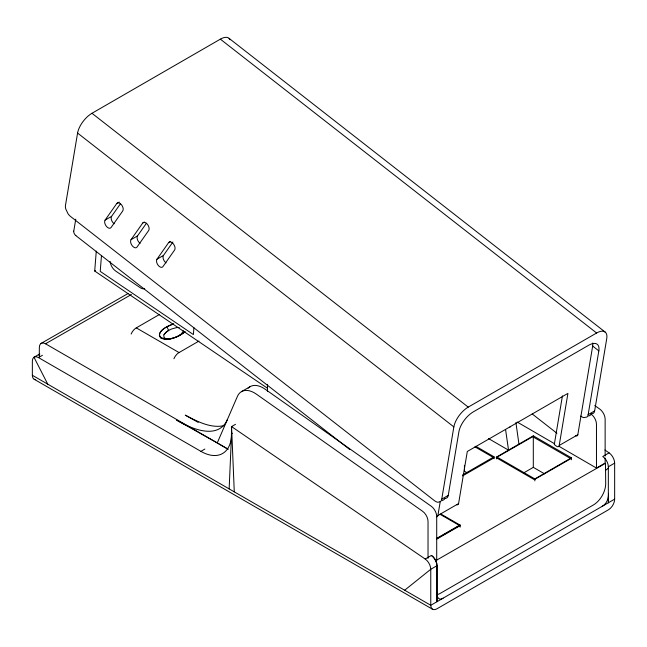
<?xml version="1.0" encoding="UTF-8"?>
<svg xmlns="http://www.w3.org/2000/svg" width="647" height="647" viewBox="0 0 647 647"><rect width="100%" height="100%" fill="white"/><g stroke="black" fill="none" stroke-linecap="round" stroke-linejoin="round"><path stroke-width="0.97" d="M235.508 424.303L231.561 426.583L231.408 437.048M39.289 356.4L39.346 347.342A8.67 5.039 60.3 0 1 45.508 343.783L131.414 294.506M229.151 488.897L231.561 433.66L232.346 433.207M267.591 388.305L94.705 271.028L96.282 251.125M101.466 255.694L100.228 271.376L193.38 334.564L193.922 327.705M230.089 39.75A17.34 8.12 -52 0 0 220.352 39.16L91.971 113.282A17.34 8.12 -52 0 0 77.583 133.064L65.484 205.334A8.354 4.82 60 0 0 65.703 208.803L67.959 213.647A9.43 5.443 60 0 0 70.741 216.632L434.355 500.592A9.398 5.427 60 0 0 437.995 502.266L440.55 501.546A8.354 4.82 60 0 0 441.747 499.177L453.846 426.907A17.34 8.12 -52 0 1 468.234 407.117L596.615 333.003A17.34 8.12 -52 0 1 606.74 338.632L594.642 410.902A8.354 4.82 60 0 1 593.445 413.271L590.889 413.983M73.766 231.125L75.764 219.187M440.243 501.579L437.906 515.497L458.586 503.568L467.304 451.477L567.92 393.384L559.194 445.476L577.82 434.727L592.644 346.218A17.34 8.12 -52 0 0 592.749 342.991M445.629 498.473L447.045 497.794A8.354 4.82 60 0 0 448.242 495.432L458.917 431.654A17.34 8.12 -52 0 1 473.305 411.864L588.697 345.239A17.34 8.12 -52 0 1 598.831 350.876L588.147 414.654A8.354 4.82 60 0 1 586.95 417.016L583.78 417.63A9.43 5.443 60 0 1 580.755 416.07M562.437 395.843L554.285 444.513L556.242 446.042A3.558 2.054 60 0 0 559.234 445.508M183.416 330.746L183.36 330.973A10.401 5.985 0.2 0 1 183.109 331.612L181.233 333.941A21.222 12.212 0.2 0 1 178.435 335.939A21.327 12.269 0.2 0 1 174.949 337.572L173.461 338.074M227.372 419.652C217.893 440.502 190.897 428.613 176.639 420.121L217.295 442.928M171.398 338.583L170.865 338.672A10.57 6.082 0.2 0 1 169.749 338.826L165.842 338.583A3.931 2.264 0.2 0 1 164.144 337.605L163.748 335.356A10.57 6.082 0.2 0 1 164.006 334.717L165.883 332.421A21.254 12.228 0.2 0 1 168.657 330.447L166.91 326.759A31.218 18.019 0 0 1 169.716 325.352L172.078 324.406M164.006 334.717L165.939 332.372A21.327 12.269 0.2 0 1 168.794 330.374A21.222 12.212 0.2 0 1 172.272 328.765L176.324 327.689A10.401 5.985 0.2 0 1 177.432 327.552L178.96 327.487M116.775 203.498A4.877 2.814 60 0 1 121.482 204.759A4.877 2.814 60 0 1 122.744 210.922L111.066 227.534A4.877 2.814 60 0 1 106.359 226.272A4.877 2.814 60 0 1 105.097 220.109L116.775 203.498L119.21 202.09M105.097 220.109L111.591 216.357L120.488 203.7M142.712 223.045A4.877 2.814 60 0 1 147.419 224.307A4.877 2.814 60 0 1 148.681 230.469L137.002 247.089A4.877 2.814 60 0 1 132.295 245.828A4.877 2.814 60 0 1 131.034 239.665L142.712 223.045L144.33 222.115M131.034 239.665L137.528 235.912L146.424 223.255M168.641 242.593A4.877 2.814 60 0 1 173.347 243.854A4.877 2.814 60 0 1 174.609 250.017L162.931 266.629A4.877 2.814 60 0 1 158.224 265.367A4.877 2.814 60 0 1 156.97 259.204L168.641 242.593L170.266 241.655M156.97 259.204L163.456 255.46L172.911 242.01M173.736 337.863L176.987 336.675A31.105 17.954 0 0 0 183.586 332.865L185.171 331.482M184.654 331.968C178.572 336.909 170.218 340.314 162.332 338.632A5.572 3.219 0 0 1 160.335 337.54C157.585 334.58 161.273 330.69 163.675 328.902A31.121 17.97 0 0 1 166.675 326.897L173.186 324.034M404.658 590.226L430.765 569.287L437.089 565.64A8.67 5.006 60 0 0 431.517 555.377L425.2 559.024L231.561 426.583L234.279 491.857M605.406 470.539L608.123 468.355M602.268 506.277C606.668 503.892 608.544 498.7 608.52 493.92L608.52 502.67M166.675 326.897C152.425 334.394 162.138 342.303 172.951 338.219M94.705 271.028L95.465 270.592M34.145 357.152L39.677 353.958M35.666 379.643A8.67 5.006 -60 0 1 32.35 375.276L32.35 361.115A8.67 5.006 60 0 1 38.48 357.581L42.427 355.3M131.139 334.038A8.67 5.006 -60 0 1 136.274 327.875L159.688 314.353M173.914 358.737A8.67 5.006 -60 0 1 179.041 352.566L198.993 341.05M241.388 391.686L250.057 386.68M38.48 357.581L200.91 451.355L204.864 449.075M509.876 427.101L510.645 426.656M462.589 474.963L494.033 456.814L494.033 458.78M496.767 458.893L496.767 456.928L533.306 435.835L571.39 457.817L571.39 459.791M441.747 499.177L448.234 495.424M588.147 414.654L594.642 410.902M442.297 500.6L444.457 499.347M588.697 416.078L590.865 414.824M523.73 472.868L533.306 467.344L544.556 473.839M496.767 456.928L534.851 478.917L571.39 457.817M436.442 538.571L459.928 525.008M436.717 538.725L460.203 525.17L460.203 527.135M32.35 375.276L430.765 605.293A8.67 5.006 -60 0 0 436.895 608.835L608.52 509.747A8.67 5.006 -60 0 0 614.65 499.136L614.65 463.123A8.67 5.006 60 0 0 609.086 452.86L602.761 456.507A8.67 5.006 60 0 1 608.334 466.77L608.334 502.784M559.016 446.325L596.469 468.064L605.139 463.058L605.139 458.076M608.334 466.77L614.65 463.123M614.65 499.136L430.765 605.293L430.765 569.287A8.67 5.006 60 0 0 425.2 559.024M40.955 343.492L128.001 293.552M462.589 475.893L494.033 457.858L474.882 446.802M436.442 539.242L459.928 525.768L440.025 514.276M435.423 560.828L605.487 463.276L605.705 483.519A17.34 10.012 -60 0 1 593.453 504.927L440.55 593.202A17.34 10.012 -60 0 1 437 594.65M443.146 598.151C439.426 601.273 436.118 596.72 436.895 593.008M178.435 335.939L180.545 334.903M172.895 324.123L173.728 323.864M172.886 338.106L171.204 338.535M224.137 425.653C210.38 428.581 197.06 421.302 185.268 415.139L198.241 422.418M169.765 338.818L161.127 338.106M177.432 327.552L179.001 327.487M444.481 498.513L445.071 498.538M475.755 446.26L494.033 456.814M467.045 472.747L464.433 471.234L464.433 465.33M136.274 327.875L179.041 352.566M440.89 514.017L460.203 525.17M45.508 343.783L228.221 449.269M34.145 379.239L432.56 609.264M488.558 438.577L508.542 450.175L505.566 429.511M517.204 422.054L554.657 443.802M227.695 449.018L217.246 442.952L237.4 396.417A26.001 15.01 60 0 1 256.487 394.217L422.572 511.259A8.67 5.006 60 0 1 428.031 521.45L428.031 558.337M604.929 450.021L609.086 452.86M594.722 405.515L599.68 409.009A8.67 5.006 60 0 1 605.139 419.191L605.139 456.086M229.078 38.367L605.341 332.21M220.352 39.16L596.615 333.003M592.466 345.91L598.831 350.876M532.238 413.975L556.93 433.255M91.971 113.282L468.234 407.117M77.583 133.064L453.846 426.907M75.869 235.637L349.76 449.536M33.992 357.249L47.741 384.164M518.959 444.157L515.91 422.58M596.469 468.064L596.469 424.206A8.67 5.006 60 0 0 591.01 414.015M534.851 478.917L534.851 480.883M533.306 435.835L533.306 467.344M437.089 565.64L437.089 601.645M436.895 601.759L436.895 565.745A8.67 5.006 60 0 0 431.331 555.482M436.709 560.31L436.709 516.443A8.67 5.006 60 0 0 431.25 506.253L265.157 389.211A26.001 15.01 60 0 0 248.133 388.224M267.462 384.35L267.462 391.411M140.092 243.329A4.877 2.814 60 0 1 137.528 235.912M114.155 223.781A4.877 2.814 60 0 1 111.591 216.357M166.028 262.876A4.877 2.814 60 0 1 163.456 255.46M75.877 235.597A3.558 2.054 60 0 1 73.726 231.092M437.946 515.53A3.558 2.054 60 0 1 436.401 516.727M458.618 503.601A3.558 2.054 60 0 1 456.588 504.668M577.86 434.76A3.558 2.054 60 0 1 575.571 435.714M144.677 288.546A8.67 5.006 60 0 1 140.116 287.624L115.692 271.061A8.67 5.006 60 0 1 110.119 261.469M39.014 354.993A8.67 5.006 60 0 1 39.75 353.998M231.561 433.66A43.341 25.023 60 0 1 200.91 451.355M39.103 355.114A8.67 5.006 60 0 1 39.669 354.176M532.716 436.685L496.184 457.639L534.268 479.629L570.808 458.666L532.716 436.685"/></g></svg>
